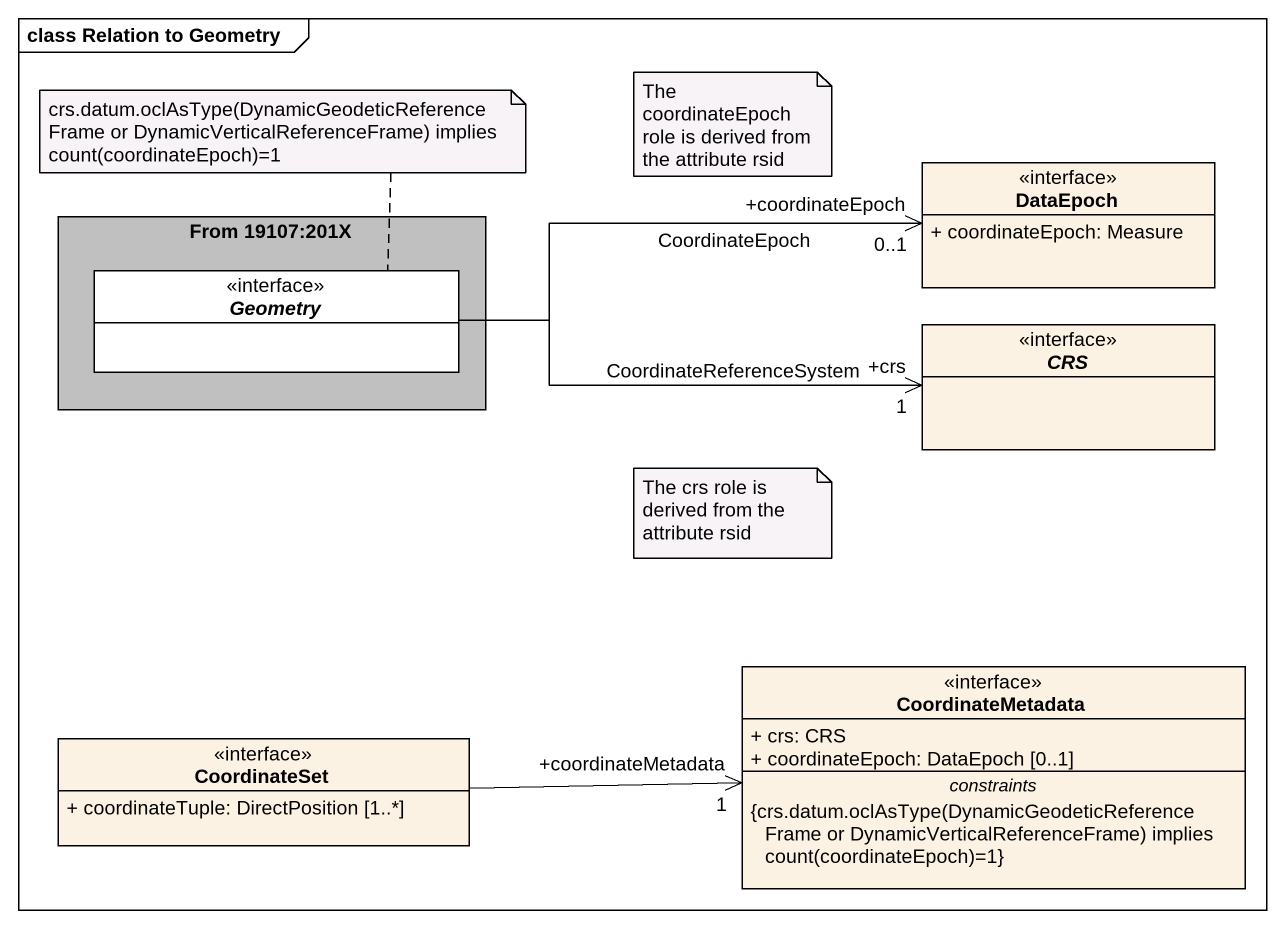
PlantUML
@startuml
mainframe class Relation to Geometry
hide circle
hide empty members
skinparam classAttributeIconSize 0
rectangle "From 19107:201X" as From_19107_201X #C0C0C0 {
  interface Geometry #FFFFFF
}
class DataEpoch <<interface>> {
  + coordinateEpoch: Measure
}
abstract class CRS <<interface>>
class CoordinateMetadata <<interface>> {
  + crs: CRS
  + coordinateEpoch: DataEpoch [0..1]
  -- constraints --
  {field} {crs.datum.oclAsType(DynamicGeodeticReferenceFrame or DynamicVerticalReferenceFrame) implies count(coordinateEpoch)=1}
}
class CoordinateSet <<interface>> {
  + coordinateTuple: DirectPosition [1..*]
}
DataEpoch "+coordinateEpoch\n0..1" <-left- Geometry : CoordinateEpoch
CRS "+crs\n1" <-left- Geometry : CoordinateReferenceSystem
CoordinateMetadata "+coordinateMetadata\n1" <-left- CoordinateSet
note top of Geometry : crs.datum.oclAsType(DynamicGeodeticReferenceFrame or DynamicVerticalReferenceFrame) implies count(coordinateEpoch)=1
note as N2
  The coordinateEpoch role is derived from the attribute rsid
end note
note as N3
  The crs role is derived from the attribute rsid
end note
@enduml
